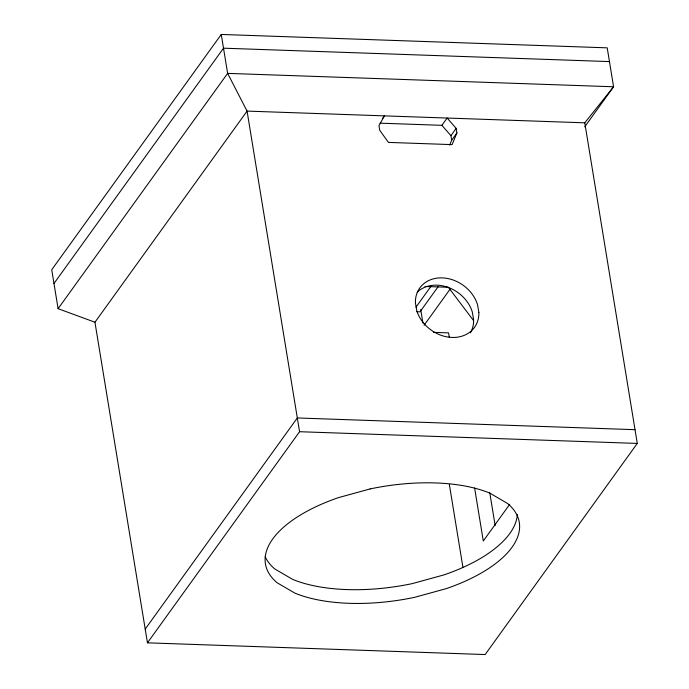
<?xml version="1.0" encoding="UTF-8"?>
<svg xmlns="http://www.w3.org/2000/svg" width="689" height="689" viewBox="0 0 689 689"><rect width="100%" height="100%" fill="white"/><g stroke="black" fill="none" stroke-linecap="round" stroke-linejoin="round"><path stroke-width="1.03" d="M449.667 145.095L451.665 140.229L456.91 132.951L456.161 128.369L447.135 118.043L441.89 125.329L450.916 135.647L451.665 140.229M456.91 132.951L452.105 144.621L388.424 142.408L379.725 130.273L378.967 125.691L384.41 115.873L382.662 118.293M221.255 34.45L51.727 269.752L58.1 308.681L94.953 322.228L147.455 642.828L485.159 654.55L637.273 443.423L584.772 122.823L613.58 86.771L607.207 47.842L221.255 34.45L227.628 73.379L247.067 111.101L299.569 431.71L147.455 642.828M53.975 283.489L223.503 48.187L609.455 61.588M58.1 308.681L227.628 73.379L613.58 86.771L584.703 126.862M94.953 322.228L247.067 111.101L584.772 122.823M450.916 135.647L456.161 128.369M145.207 629.091L297.312 417.965L635.025 429.686M416.035 307.061L431.107 286.15M438.256 286.512L420.023 311.824L416.802 311.712M424.062 325.294L450.382 288.76M509.696 504.339L483.29 541.003L474.618 488.019M380.009 123.176L442.407 125.346M424.992 286.469L448.384 287.279L473.421 320.402M433.502 332.356L448.565 332.873L449.245 337.042M299.569 431.71L637.273 443.423M489.784 492.764L495.158 525.612M420.703 309.516L422.925 323.038M449.34 484.376L462.905 567.193M517.318 514.537A128.61 57.385 -9.3 0 1 444.052 574.876L412.384 583.583A128.61 57.385 -9.3 0 1 292.739 579.432L274.851 569.011A128.61 57.385 -9.3 0 1 265.196 556.755M417.198 292.188A33.709 27.534 35.8 0 1 447.971 287.313A33.709 27.534 35.8 0 1 472.275 311.876L473.619 319.653A33.709 27.534 35.8 0 1 470.415 332.856M370.096 488.932L338.42 497.639A128.61 57.385 -9.3 0 0 277.099 582.748L294.987 593.169A128.61 57.385 -9.3 0 0 414.632 597.32L446.308 588.621A128.61 57.385 -9.3 0 0 507.629 503.513L489.741 493.083A128.61 57.385 -9.3 0 0 370.096 488.932M478.864 312.367L477.52 304.598A33.709 27.534 35.8 0 0 441.994 277.882A33.709 27.534 35.8 0 0 415.424 302.962L416.776 310.73A33.709 27.534 35.8 0 0 452.294 337.446A33.709 27.534 35.8 0 0 478.864 312.367"/></g></svg>
